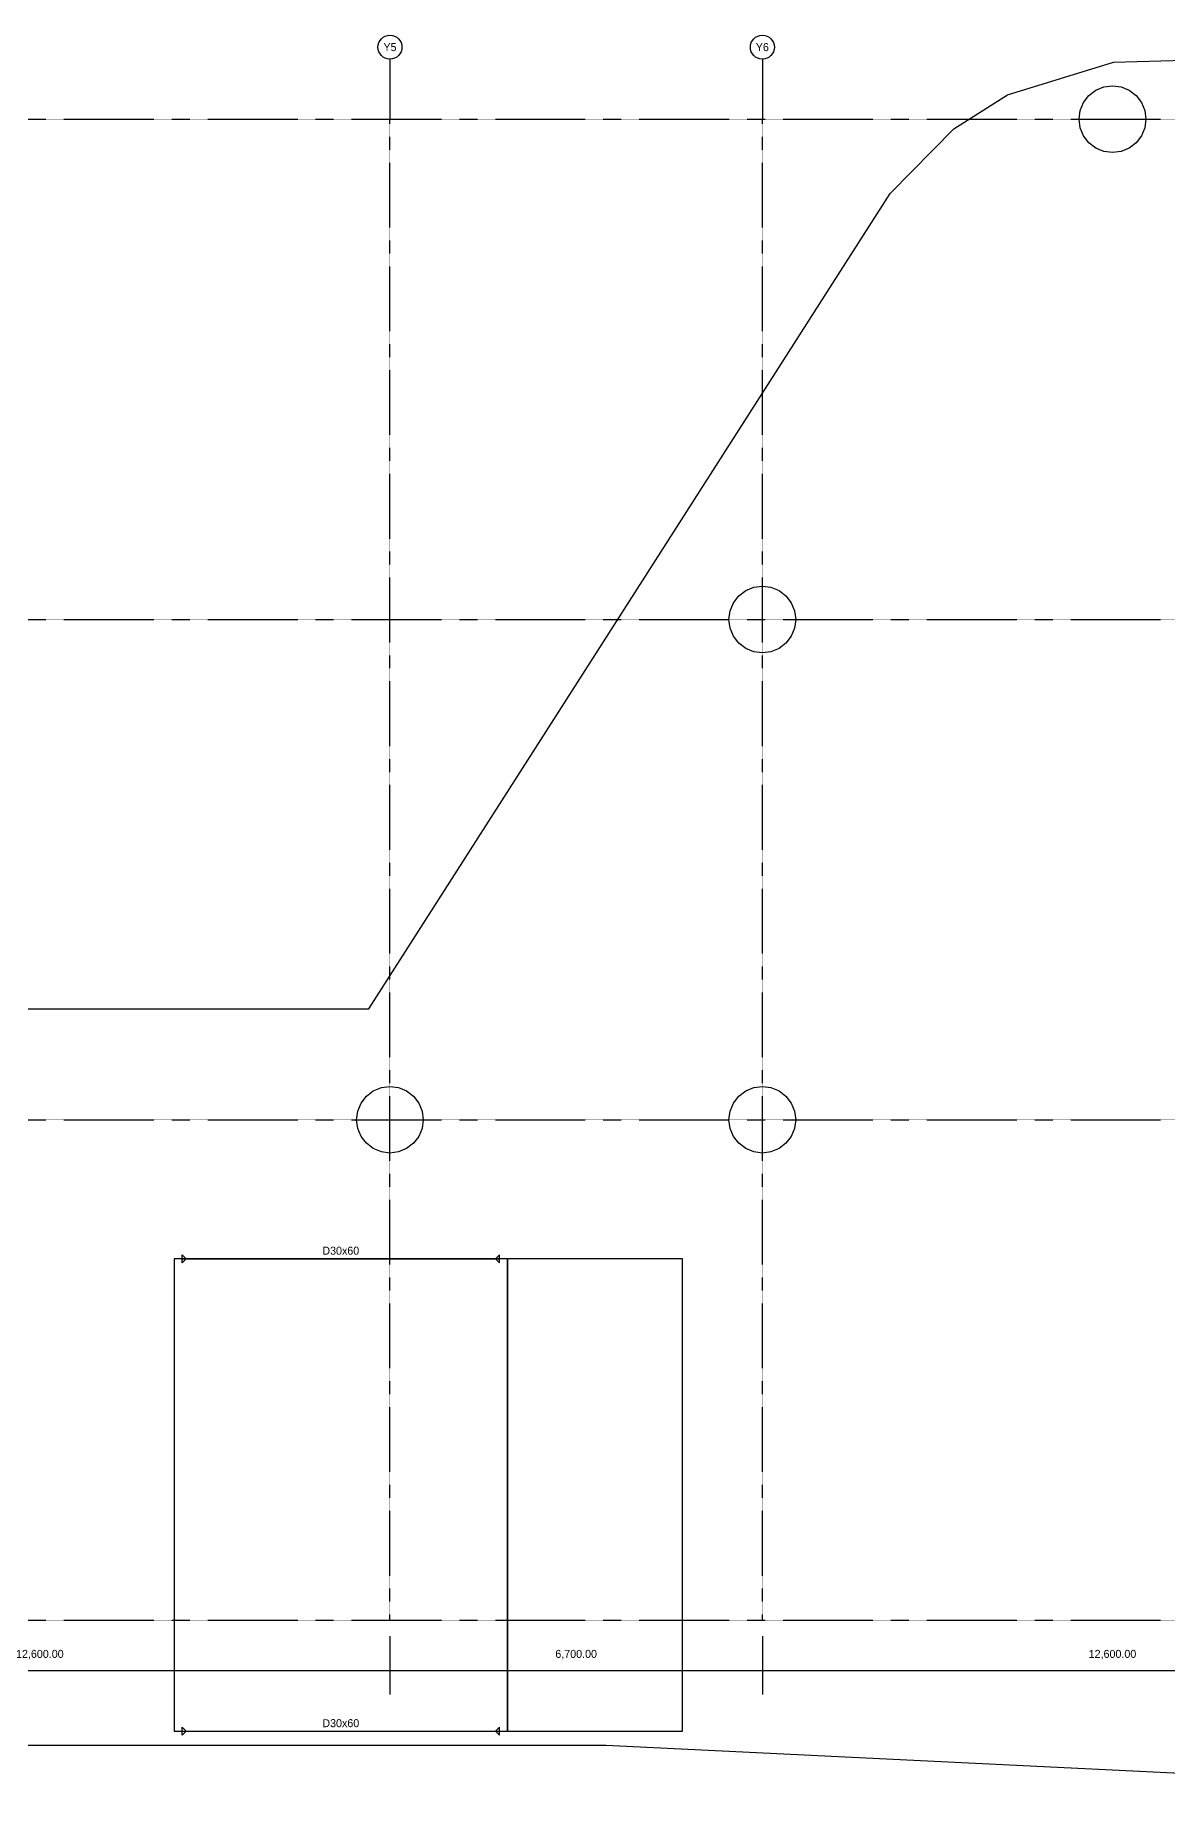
# Model space of a CAD drawing. Extents: x -1512 to 77743, y -3110 to 28512.
# Drawn here: x 38116 to 58496, y -3110 to 28512 of the extents above; entities that cross this region are included whole.
import ezdxf
from ezdxf.enums import TextEntityAlignment as Align

# ---------------------------------------------------------------- set-up
doc = ezdxf.new("R2010")
doc.units = 0
doc.header["$MEASUREMENT"] = 0
doc.linetypes.add('CENTER', pattern=[2, 1.25, -0.25, 0.25, -0.25])
doc.layers.get('0').update_dxf_attribs({"linetype": 'CONTINUOUS'})
for name, color, linetype in [('BEAM', 5, 'CONTINUOUS'), ('COLS', 5, 'CONTINUOUS'), ('DIMENSIONS', 4, 'CONTINUOUS'), ('GRID', 1, 'CONTINUOUS'), ('SLAB', 6, 'CONTINUOUS'), ('TEXT', 5, 'CONTINUOUS')]:
    doc.layers.add(name, color=color, linetype=linetype)
doc.dimstyles.get("Standard").update_dxf_attribs({"dimtxt": 0.18, "dimasz": 0.18, "dimexe": 0.18, "dimexo": 0.0625, "dimgap": 0.09, "dimtad": 0, "dimtih": 1, "dimtoh": 1, "dimdec": 4, "dimzin": 0, "dimdsep": 46, "dimtxsty": 'Standard', "dimcen": 0.09, "dimadec": 0, "dimazin": 0, "dimtfac": 1, "dimtdec": 4, "dimtofl": 0, "dimtmove": 0, "dimatfit": 3, "dimfxl": 1, "dimtolj": 1, "dimtzin": 0, "dimarcsym": 0})

# ---------------------------------------------------------------- blocks, each defined once
blk = doc.blocks.new('*D14')
at = {"color": 1, "linetype": 'ByBlock', "transparency": 16777216}
for points in [[(32015, -796), (31989, -822), (31811, -1000), (31785, -1026)], [(44615, -796), (44589, -822), (44411, -1000), (44385, -1026)]]:
    blk.add_solid(points, dxfattribs=at)
at = {"layer": 'DIMENSIONS', "color": 9, "linetype": 'ByBlock', "transparency": 16777216}
for p, q in [((31900, -288), (31900, -1343)), ((44500, -288), (44500, -1343))]:
    blk.add_line(p, q, dxfattribs=at)
at = {"layer": 'DIMENSIONS', "color": 0, "linetype": 'ByBlock', "transparency": 16777216}
blk.add_line((31900, -911), (44500, -911), dxfattribs=at)
at = {"layer": 'DIMENSIONS', "color": 0, "linetype": 'ByBlock', "transparency": 16777216, "insert": (38200, -623), "char_height": 144, "attachment_point": 5}
blk.add_mtext('\\A1;12,600.00', dxfattribs=at)
blk = doc.blocks.new('*D15')
at = {"color": 1, "linetype": 'ByBlock', "transparency": 16777216}
for points in [[(44615, -796), (44589, -822), (44411, -1000), (44385, -1026)], [(51315, -796), (51289, -822), (51111, -1000), (51085, -1026)]]:
    blk.add_solid(points, dxfattribs=at)
at = {"layer": 'DIMENSIONS', "color": 9, "linetype": 'ByBlock', "transparency": 16777216}
for p, q in [((44500, -288), (44500, -1343)), ((51200, -288), (51200, -1343))]:
    blk.add_line(p, q, dxfattribs=at)
at = {"layer": 'DIMENSIONS', "color": 0, "linetype": 'ByBlock', "transparency": 16777216}
blk.add_line((44500, -911), (51200, -911), dxfattribs=at)
at = {"layer": 'DIMENSIONS', "color": 0, "linetype": 'ByBlock', "transparency": 16777216, "insert": (47850, -623), "char_height": 144, "attachment_point": 5}
blk.add_mtext('\\A1;6,700.00', dxfattribs=at)
blk = doc.blocks.new('*D16')
at = {"color": 1, "linetype": 'ByBlock', "transparency": 16777216}
for points in [[(51315, -796), (51289, -822), (51111, -1000), (51085, -1026)], [(63915, -796), (63889, -822), (63711, -1000), (63685, -1026)]]:
    blk.add_solid(points, dxfattribs=at)
at = {"layer": 'DIMENSIONS', "color": 9, "linetype": 'ByBlock', "transparency": 16777216}
for p, q in [((51200, -288), (51200, -1343)), ((63800, -288), (63800, -1343))]:
    blk.add_line(p, q, dxfattribs=at)
at = {"layer": 'DIMENSIONS', "color": 0, "linetype": 'ByBlock', "transparency": 16777216}
blk.add_line((51200, -911), (63800, -911), dxfattribs=at)
at = {"layer": 'DIMENSIONS', "color": 0, "linetype": 'ByBlock', "transparency": 16777216, "insert": (57500, -623), "char_height": 144, "attachment_point": 5}
blk.add_mtext('\\A1;12,600.00', dxfattribs=at)

msp = doc.modelspace()

# ---------------------------------------------------------------- linework, layer by layer
at = {"layer": 'BEAM', "color": 5, "linetype": 'Continuous'}
for p, q in [((40759, 6428), (40759, 6572)), ((40831, 6500), (40759, 6572)), ((40831, 6500), (40759, 6428)), ((46399, 6500), (46471, 6572)), ((46399, 6500), (46471, 6428)), ((46471, 6428), (46471, 6572)), ((40759, -2072), (40759, -1928)), ((40831, -2000), (40759, -1928)), ((40831, -2000), (40759, -2072)), ((46399, -2000), (46471, -1928)), ((46399, -2000), (46471, -2072)), ((46471, -2072), (46471, -1928))]:
    msp.add_line(p, q, dxfattribs=at)
at = {"layer": 'BEAM', "color": 2, "linetype": 'Continuous'}
for p, q in [((40759, 6500), (46471, 6500)), ((40759, -2000), (46471, -2000))]:
    msp.add_line(p, q, dxfattribs=at)
at = {"layer": 'COLS', "color": 3, "linetype": 'Continuous'}
for points in [[(44119.6127, 10997.07319), (53502.27456, 25663.08976), (54643.07296, 26825.37696), (55612.1819, 27436.94987), (57519.8216, 28027.30896), (58794.21952, 28061.08688)], [(32280.3873, 10997.07319), (44119.6127, 10997.07319)], [(65864.63536, -3109.51149), (48383.3985, -2257.31862), (28016.6015, -2257.31862)]]:
    msp.add_lwpolyline(points, dxfattribs=at)
for points in [[(57500, 26400), (57344.72, 26420.46), (57200, 26480.4), (57075.74, 26575.74), (56980.4, 26700), (56920.46, 26844.72), (56900, 27000), (56920.46, 27155.28), (56980.4, 27300), (57075.74, 27424.26), (57200, 27519.6), (57344.72, 27579.54), (57500, 27600), (57655.28, 27579.54), (57800, 27519.6), (57924.26, 27424.26), (58019.6, 27300), (58079.54, 27155.28), (58100, 27000), (58079.54, 26844.72), (58019.6, 26700), (57924.26, 26575.74), (57800, 26480.4), (57655.28, 26420.46)], [(51200, 17400), (51044.72, 17420.46), (50900, 17480.4), (50775.74, 17575.74), (50680.4, 17700), (50620.46, 17844.72), (50600, 18000), (50620.46, 18155.28), (50680.4, 18300), (50775.74, 18424.26), (50900, 18519.6), (51044.72, 18579.54), (51200, 18600), (51355.28, 18579.54), (51500, 18519.6), (51624.26, 18424.26), (51719.6, 18300), (51779.54, 18155.28), (51800, 18000), (51779.54, 17844.72), (51719.6, 17700), (51624.26, 17575.74), (51500, 17480.4), (51355.28, 17420.46)], [(44500, 8400), (44344.72, 8420.46), (44200, 8480.4), (44075.74, 8575.74), (43980.4, 8700), (43920.46, 8844.72), (43900, 9000), (43920.46, 9155.28), (43980.4, 9300), (44075.74, 9424.26), (44200, 9519.6), (44344.72, 9579.54), (44500, 9600), (44655.28, 9579.54), (44800, 9519.6), (44924.26, 9424.26), (45019.6, 9300), (45079.54, 9155.28), (45100, 9000), (45079.54, 8844.72), (45019.6, 8700), (44924.26, 8575.74), (44800, 8480.4), (44655.28, 8420.46)], [(51200, 8400), (51044.72, 8420.46), (50900, 8480.4), (50775.74, 8575.74), (50680.4, 8700), (50620.46, 8844.72), (50600, 9000), (50620.46, 9155.28), (50680.4, 9300), (50775.74, 9424.26), (50900, 9519.6), (51044.72, 9579.54), (51200, 9600), (51355.28, 9579.54), (51500, 9519.6), (51624.26, 9424.26), (51719.6, 9300), (51779.54, 9155.28), (51800, 9000), (51779.54, 8844.72), (51719.6, 8700), (51624.26, 8575.74), (51500, 8480.4), (51355.28, 8420.46)]]:
    msp.add_lwpolyline(points, close=True, dxfattribs=at)
at = {"layer": 'GRID', "color": 0, "linetype": 'Continuous'}
for p, q in [((44500, 28080), (44500, 27000)), ((51200, 28080), (51200, 27000))]:
    msp.add_line(p, q, dxfattribs=at)
at = {"layer": 'GRID', "color": 1, "linetype": 'CENTER', "ltscale": 0.5}
for p, q in [((0, 27000), (76400, 27000)), ((44500, 0), (44500, 27000)), ((51200, 0), (51200, 27000)), ((0, 18000), (76400, 18000)), ((0, 9000), (76400, 9000)), ((0, 0), (76400, 0))]:
    msp.add_line(p, q, dxfattribs=at)
at = {"layer": 'GRID', "color": 0, "linetype": 'Continuous'}
for centre in [(44500, 28296), (51200, 28296)]:
    msp.add_circle(centre, 216, dxfattribs=at)
at = {"layer": 'SLAB', "color": 6, "linetype": 'Continuous'}
for points in [[(40615, -2000), (46615, -2000), (46615, 6500), (40615, 6500)], [(46615, -2000), (49765, -2000), (49765, 6500), (46615, 6500)]]:
    msp.add_lwpolyline(points, close=True, dxfattribs=at)

# ---------------------------------------------------------------- texts
at = {"layer": 'TEXT', "color": 0}
for s, p in [('Y5', (44500, 28296)), ('Y6', (51200, 28296)), ('D30x60', (43615, 6644)), ('D30x60', (43615, -1856))]:
    msp.add_text(s, height=144, dxfattribs=at).set_placement(p, align=Align.MIDDLE)

# ---------------------------------------------------------------- dimensions: what is measured, and where the dimension line sits
at = {"layer": 'DIMENSIONS'}
for base, p1, p2, picture, middle in [((44500, -911), (31900, 0), (44500, 0), '*D14', (38200, 0)), ((51200, -911), (44500, 0), (51200, 0), '*D15', (47850, 0)), ((63800, -911), (51200, 0), (63800, 0), '*D16', (57500, 0))]:
    dim = msp.add_linear_dim(base=base, p1=p1, p2=p2, dimstyle='Standard', dxfattribs=at)
    dim.commit()
    dim.dimension.update_dxf_attribs({"geometry": picture, "text_midpoint": middle})

doc.saveas('drawing.dxf')
